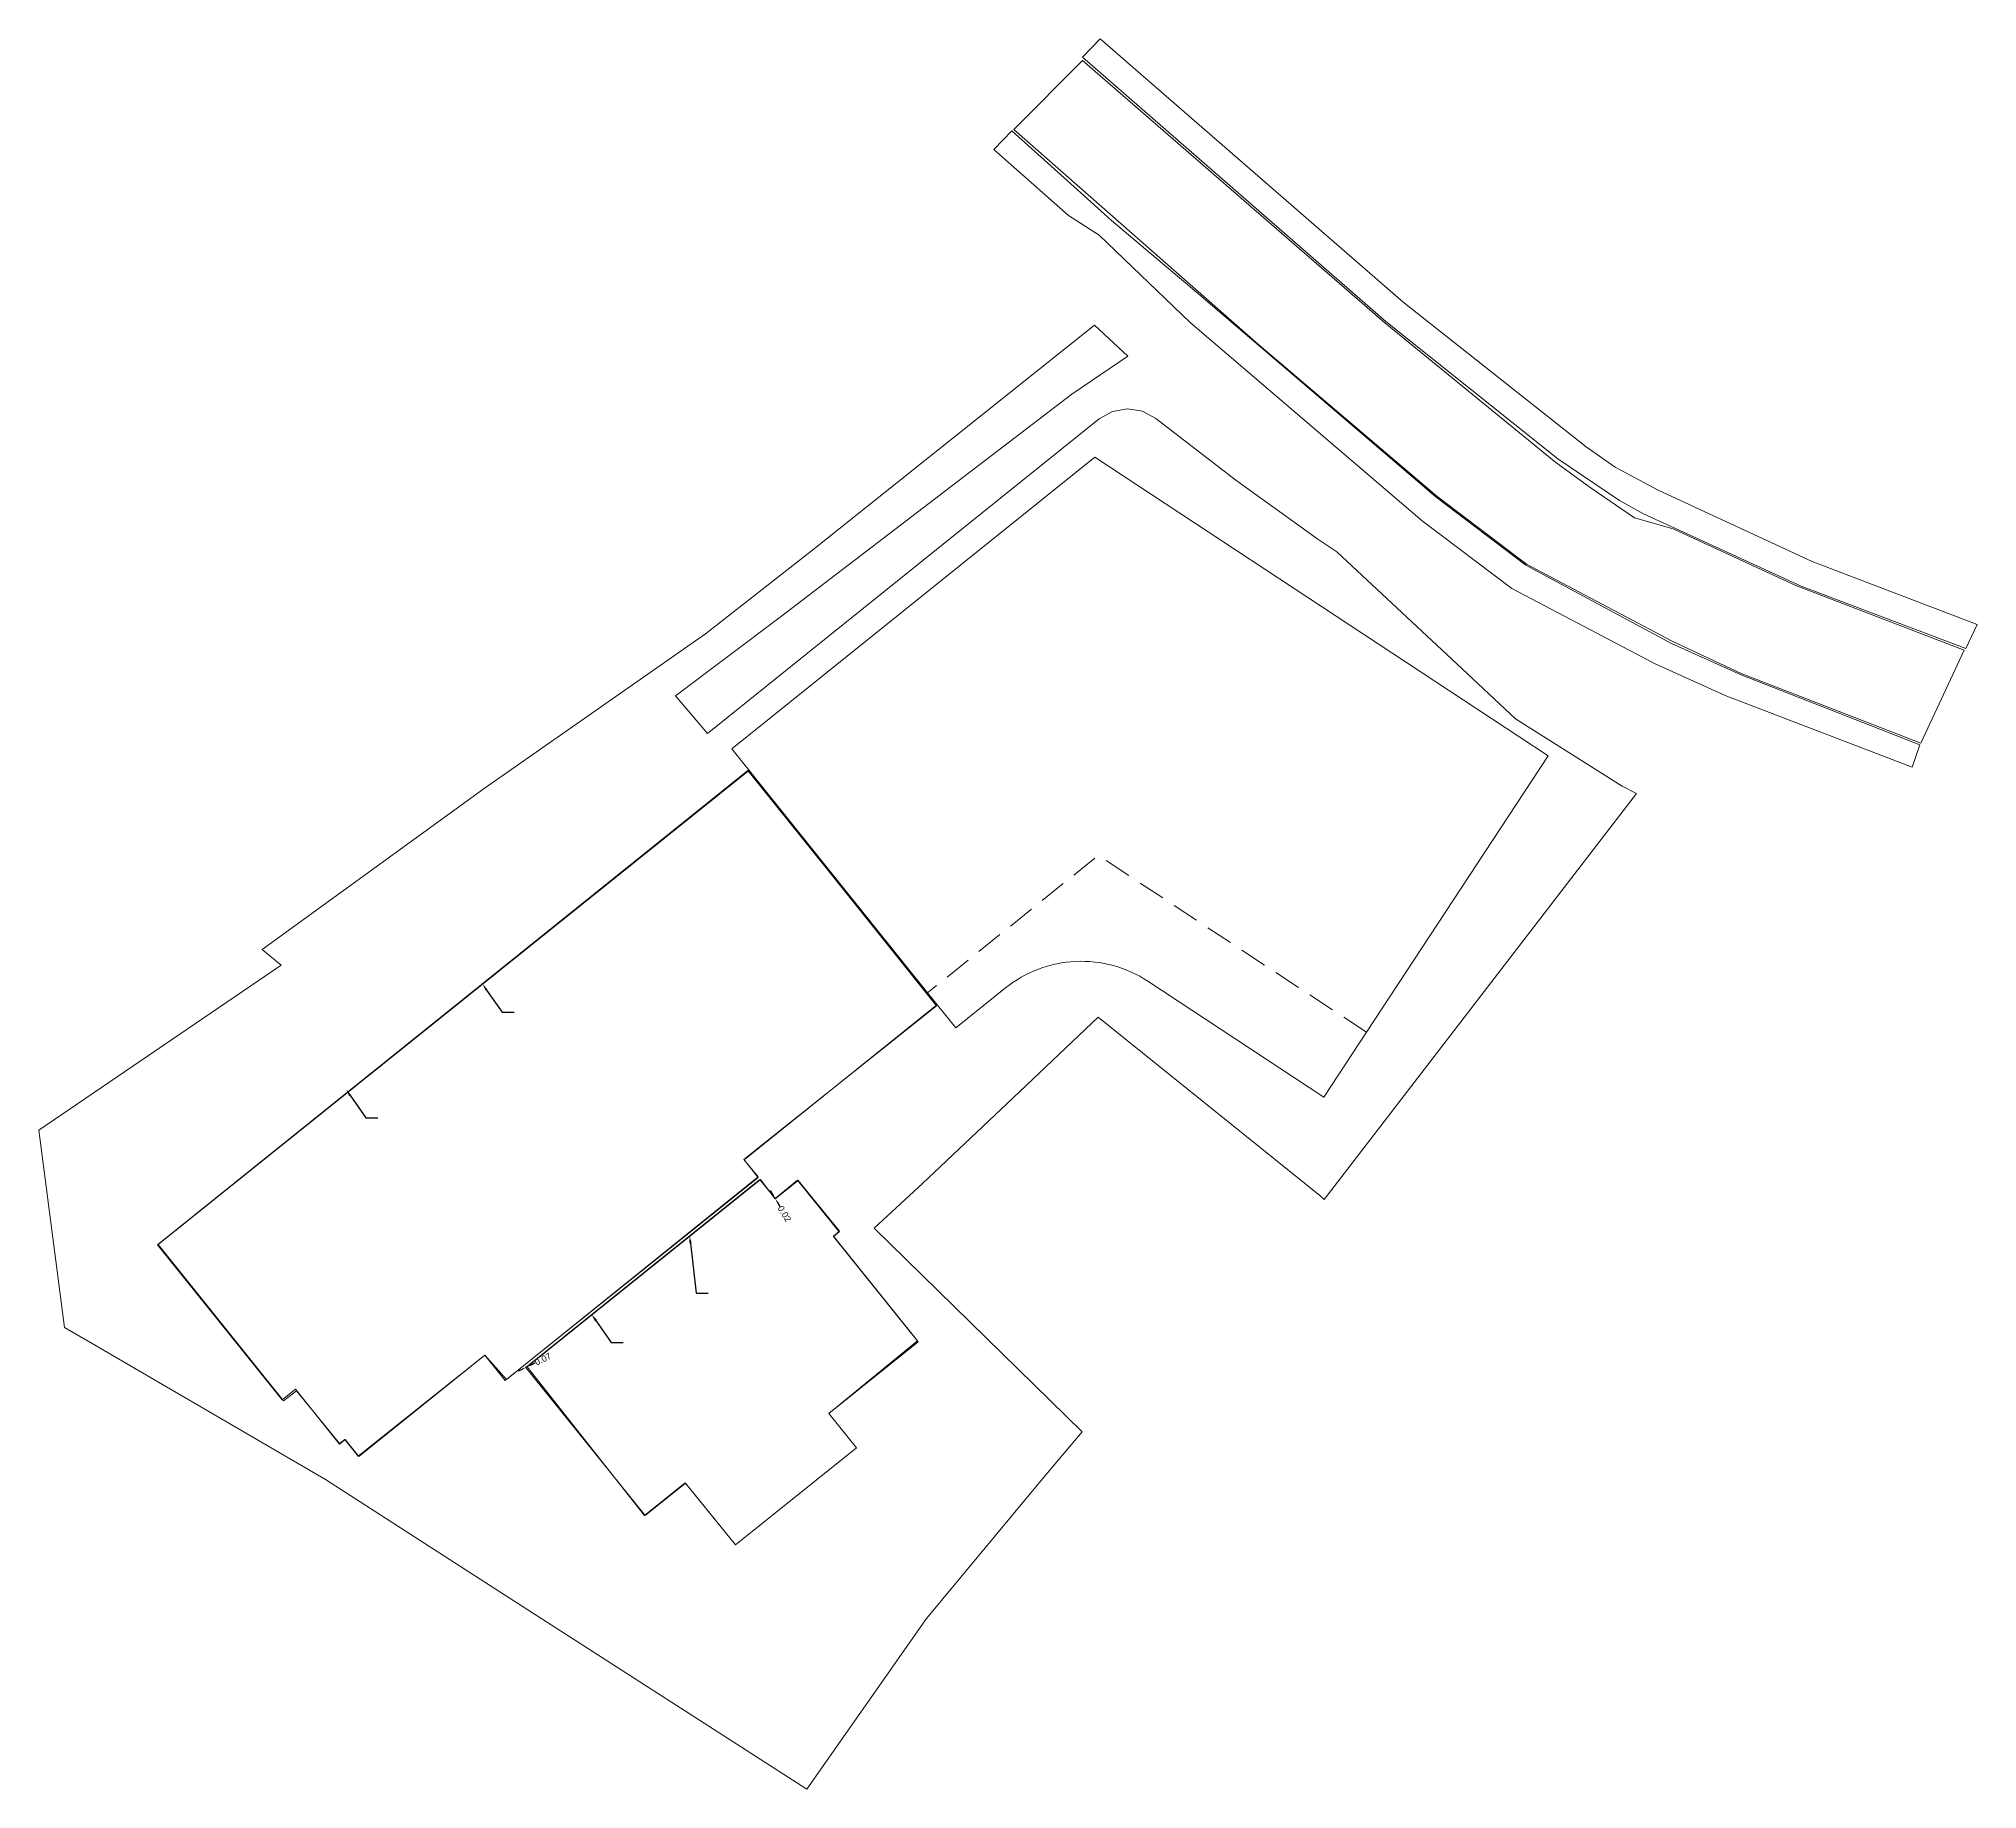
# Model space of a CAD drawing. Header units: metres. Extents: x 7511926 to 7512033, y 4692276 to 4692373.
import ezdxf
from ezdxf import colors
from ezdxf.entities.mleader import LeaderData, LeaderLine
from ezdxf.math import Vec2, Vec3

# ---------------------------------------------------------------- set-up
doc = ezdxf.new("R2010")
doc.units = ezdxf.units.M
doc.header["$PDMODE"] = 32
doc.header["$PDSIZE"] = 0.3
doc.linetypes.add('DASHED', pattern=[0.75, 0.5, -0.25])
for name, color, linetype, lineweight in [('Asfallt', 97, 'Continuous', 0), ('kati 13 ekzekutuar', 1, 'Continuous', 0), ('kati 13 projekt', 7, 'Continuous', 0), ('Themel pllaka o3 ferizaj', 30, 'Continuous', 0), ('trotuar', 155, 'Continuous', 0)]:
    doc.layers.add(name, color=color, linetype=linetype, lineweight=lineweight)
doc.layers.add('asfalt pikat', color=7, linetype='Continuous', lineweight=0, true_color=0x755cdb)
doc.layers.add('Parcela Baze', color=7, linetype='Continuous', lineweight=0, true_color=0x969696)
doc.styles.get("Standard").update_dxf_attribs({"font": 'arial.ttf'})
doc.dimstyles.get("Standard").update_dxf_attribs({"dimtxt": 0.18, "dimasz": 0.18, "dimexe": 0.18, "dimexo": 0.0625, "dimgap": 0.09, "dimtad": 0, "dimtih": 1, "dimtoh": 1, "dimdec": 4, "dimzin": 0, "dimdsep": 46, "dimtxsty": 'Standard', "dimcen": 0.09, "dimadec": 0, "dimazin": 0, "dimtfac": 1, "dimtdec": 4, "dimtofl": 0, "dimtmove": 0, "dimatfit": 3, "dimfxl": 1, "dimtolj": 1, "dimtzin": 0, "dimarcsym": 0})

# ---------------------------------------------------------------- blocks, each defined once
blk = doc.blocks.new('*D384')
at = {"layer": 'Defpoints', "color": 0, "transparency": 16777216}
for p in [(7511966.34, 4692308.65), (7511966.36, 4692308.63, 657.25), (7511966.36, 4692308.63)]:
    blk.add_point(p, dxfattribs=at)
at = {"layer": 'kati 13 ekzekutuar', "color": 0, "lineweight": -2, "transparency": 16777216}
for p, q in [((7511966.21, 4692308.87), (7511966.09, 4692309.08)), ((7511966.36, 4692308.66), (7511966.38, 4692308.67)), ((7511966.37, 4692308.64), (7511966.39, 4692308.66)), ((7511966.48, 4692308.42), (7511966.61, 4692308.2))]:
    blk.add_line(p, q, dxfattribs=at)
at = {"layer": 'kati 13 ekzekutuar', "color": 0, "transparency": 16777216}
for points in [[(7511966.25, 4692308.89), (7511966.18, 4692308.84), (7511966.34, 4692308.65)], [(7511966.52, 4692308.44), (7511966.45, 4692308.4), (7511966.36, 4692308.63)]]:
    blk.add_solid(points, dxfattribs=at)
at = {"layer": 'kati 13 ekzekutuar', "color": 0, "transparency": 16777216, "insert": (7511966.86, 4692307.8), "char_height": 0.35, "attachment_point": 5, "rotation": 301.1254}
blk.add_mtext('\\A1;0.02', dxfattribs=at)
blk = doc.blocks.new('*D400')
at = {"layer": 'Defpoints', "color": 0, "transparency": 16777216}
for p in [(7511952.56, 4692299.3), (7511952.62, 4692299.33, 657.09), (7511952.62, 4692299.33)]:
    blk.add_point(p, dxfattribs=at)
at = {"layer": 'kati 13 ekzekutuar', "color": 0, "lineweight": -2, "transparency": 16777216}
for p, q in [((7511952.85, 4692299.44), (7511953.07, 4692299.55)), ((7511952.34, 4692299.19), (7511952.11, 4692299.09)), ((7511952.55, 4692299.32), (7511952.54, 4692299.34)), ((7511952.62, 4692299.35), (7511952.6, 4692299.37))]:
    blk.add_line(p, q, dxfattribs=at)
at = {"layer": 'kati 13 ekzekutuar', "color": 0, "transparency": 16777216}
for points in [[(7511952.32, 4692299.23), (7511952.35, 4692299.16), (7511952.56, 4692299.3)], [(7511952.83, 4692299.48), (7511952.87, 4692299.41), (7511952.62, 4692299.33)]]:
    blk.add_solid(points, dxfattribs=at)
at = {"layer": 'kati 13 ekzekutuar', "color": 0, "transparency": 16777216, "insert": (7511953.5, 4692299.76), "char_height": 0.35, "attachment_point": 5, "rotation": 25.8136}
blk.add_mtext('\\A1;0.07', dxfattribs=at)

msp = doc.modelspace()

# ---------------------------------------------------------------- linework, layer by layer
at = {"layer": 'Asfallt'}
msp.add_polyline3d([(7512032.133, 4692338.989, 620.799), (7512022.821, 4692342.556, 620.734), (7512016.031, 4692345.7, 620.719), (7512013.894, 4692346.303, 620.685), (7512011.493, 4692347.938, 620.717), (7512009.538, 4692349.372, 620.639), (7512000.086, 4692357.084, 620.646), (7511983.357, 4692371.604, 620.635), (7511979.545, 4692367.785, 620.538), (7511993.109, 4692355.881, 620.486), (7512002.953, 4692347.506, 620.551), (7512007.926, 4692343.747, 620.612), (7512015.974, 4692339.477, 620.697), (7512019.795, 4692337.693, 620.722), (7512029.736, 4692333.842, 620.707), (7512032.133, 4692338.989, 620.799)], dxfattribs=at)
at = {"layer": 'kati 13 ekzekutuar', "linetype": 'Continuous', "elevation": 657.143}
msp.add_lwpolyline([(7511951.473, 4692298.629), (7511950.282, 4692299.979), (7511943.278, 4692294.39), (7511942.53, 4692295.311), (7511942.243, 4692295.091), (7511939.853, 4692298.01), (7511939.134, 4692297.461), (7511932.206, 4692306.098), (7511964.868, 4692332.302), (7511975.283, 4692319.299), (7511964.617, 4692310.803), (7511965.402, 4692309.847)], close=True, dxfattribs=at)
at = {"layer": 'kati 13 ekzekutuar', "elevation": 657.087, "flags": 128}
msp.add_lwpolyline([(7511952.623, 4692299.334), (7511965.531, 4692309.701), (7511966.355, 4692308.633), (7511967.613, 4692309.635), (7511969.909, 4692306.843), (7511969.583, 4692306.568), (7511974.221, 4692300.778), (7511969.324, 4692296.743), (7511970.849, 4692294.846), (7511964.149, 4692289.489), (7511961.376, 4692292.908), (7511959.111, 4692291.105)], close=True, dxfattribs=at)
at = {"layer": 'kati 13 projekt', "linetype": 'Continuous'}
for points in [[(7511943.309, 4692294.374), (7511950.287, 4692299.979), (7511951.414, 4692298.575), (7511965.409, 4692309.815), (7511964.626, 4692310.79), (7511975.269, 4692319.338), (7511964.843, 4692332.319), (7511932.175, 4692306.082), (7511939.063, 4692297.505), (7511939.803, 4692298.1), (7511942.245, 4692295.059), (7511942.557, 4692295.31)], [(7511952.56, 4692299.304), (7511959.148, 4692291.102), (7511961.393, 4692292.905), (7511964.148, 4692289.476), (7511970.845, 4692294.854), (7511969.319, 4692296.755), (7511974.254, 4692300.719), (7511969.569, 4692306.552), (7511969.881, 4692306.802), (7511967.591, 4692309.654), (7511966.344, 4692308.652), (7511965.503, 4692309.699)]]:
    msp.add_lwpolyline(points, close=True, dxfattribs=at)
at = {"layer": 'Parcela Baze', "flags": 128}
msp.add_lwpolyline([(7511971.825, 4692307.009), (7511983.334, 4692295.728), (7511981.327, 4692293.349), (7511974.713, 4692285.413), (7511968.092, 4692275.964), (7511951.116, 4692286.887), (7511941.458, 4692293.101), (7511928.331, 4692300.748), (7511927.019, 4692301.512), (7511925.6, 4692312.428), (7511939.02, 4692321.55), (7511937.962, 4692322.418), (7511950.248, 4692331.332), (7511962.497, 4692339.88), (7511968.34, 4692344.458), (7511984.021, 4692356.967), (7511985.853, 4692355.253), (7511982.769, 4692353.148), (7511966.627, 4692340.808), (7511960.838, 4692336.459), (7511962.597, 4692334.363), (7511984.28, 4692351.78), (7511985.015, 4692352.192), (7511985.84, 4692352.337), (7511986.67, 4692352.2), (7511987.41, 4692351.797), (7511991.838, 4692348.388), (7511996.378, 4692345.129), (7511997.43, 4692344.426), (7512004.361, 4692337.945), (7512007.31, 4692335.187), (7512013.22, 4692331.467), (7512014.001, 4692331.061), (7512007.601, 4692322.736), (7511996.728, 4692308.593), (7511996.478, 4692308.808), (7511984.225, 4692318.67), (7511979.511, 4692314.209), (7511974.509, 4692309.474), (7511971.825, 4692307.009)], dxfattribs=at)
at = {"layer": 'Themel pllaka o3 ferizaj', "flags": 128}
msp.add_lwpolyline([(7512009.128, 4692333.136), (7511999.067, 4692317.853), (7511996.7, 4692314.26), (7511986.973, 4692320.665, 0.1587437), (7511982.972, 4692321.761, 0.1586342), (7511979.093, 4692320.292), (7511976.341, 4692318.082), (7511974.776, 4692320.031), (7511963.942, 4692333.519), (7511984.035, 4692349.657)], format="xyb", close=True, dxfattribs=at)
at = {"layer": 'Themel pllaka o3 ferizaj', "linetype": 'DASHED', "ltscale": 3, "flags": 128}
msp.add_lwpolyline([(7511999.067, 4692317.853), (7511984.226, 4692327.621), (7511974.776, 4692320.031)], dxfattribs=at)
at = {"layer": 'trotuar'}
msp.add_polyline3d([(7512032.228, 4692339.072, 620.891), (7512023.121, 4692342.523, 620.854), (7512014.394, 4692346.525, 620.812), (7512013.075, 4692347.258, 620.804), (7512009.657, 4692349.561, 620.774), (7512000.141, 4692357.166, 620.72), (7511983.346, 4692371.786, 620.769), (7511984.329, 4692372.808, 620.789), (7512001.076, 4692358.261, 620.755), (7512011.217, 4692350.231, 620.873), (7512012.83, 4692349.111, 620.874), (7512015.201, 4692347.835, 620.873), (7512023.724, 4692343.88, 620.958), (7512032.862, 4692340.402, 620.979)], close=True, dxfattribs=at)
msp.add_polyline3d([(7512029.694, 4692333.746, 620.824), (7512029.266, 4692332.511, 620.859), (7512018.913, 4692336.479, 620.53), (7512015.043, 4692338.223, 620.586), (7512007.119, 4692342.389, 620.714), (7512002.147, 4692346.142, 620.702), (7511989.307, 4692357.115, 620.517), (7511984.282, 4692361.934, 620.43), (7511982.587, 4692363.023, 620.663), (7511978.442, 4692366.69, 620.705), (7511979.442, 4692367.719, 620.678), (7511983.424, 4692364.13, 620.637), (7511984.966, 4692362.746, 620.509), (7511989.669, 4692358.793, 620.577), (7512002.925, 4692347.45, 620.649), (7512007.882, 4692343.688, 620.67), (7512015.952, 4692339.36, 620.735), (7512019.798, 4692337.62, 620.748), (7512029.694, 4692333.746, 620.824)], dxfattribs=at)

# ---------------------------------------------------------------- dimensions: what is measured, and where the dimension line sits
at = {"layer": 'kati 13 ekzekutuar', "color": 5}
for p1, p2, picture, middle in [((7511966.344, 4692308.652), (7511966.355, 4692308.633, 657.25), '*D384', (7511966.859, 4692307.798)), ((7511952.56, 4692299.304), (7511952.623, 4692299.334, 657.087), '*D400', (7511953.503, 4692299.76))]:
    dim = msp.add_aligned_dim(p1=p1, p2=p2, distance=0, dimstyle='Standard', override={"dimscale": 0.25, "dimtxt": 1.4, "dimasz": 1, "dimtih": 0, "dimtoh": 0, "dimdec": 2, "dimcen": 0, "dimtdec": 2}, dxfattribs=at)
    dim.commit()
    dim.dimension.update_dxf_attribs({"geometry": picture, "text_midpoint": middle})

# ---------------------------------------------------------------- leaders
at = {"layer": 'asfalt pikat', "color": 1}
ml = msp.add_multileader_mtext('Standard', dxfattribs=at)
ml.set_content('', color=1)
ml.set_leader_properties()
ml.build(insert=Vec2(0, 0))
ml.multileader.update_dxf_attribs({"text_left_attachment_type": 6, "text_right_attachment_type": 6, "dogleg_length": 0.36, "arrow_head_size": 0.4})
ctx = ml.context
ctx.base_point, ctx.char_height, ctx.arrow_head_size, ctx.landing_gap_size, ctx.plane_origin = Vec3(7511951.599, 4692318.953, 648.408), 0.6, 0.4, 0.3, Vec3(7511950.154, 4692320.508, 648.408)
ctx.left_attachment, ctx.right_attachment = 6, 6
notes = []
notes.append((ctx, [(0, (1, 1, 0), (7511951.239, 4692318.953, 648.408), (1, 0), 0.36, [(0, [(7511950.154, 4692320.508, 648.408)], 0, [])])]))
ctx.mtext.insert, ctx.mtext.flow_direction = Vec3(7511951.899, 4692319.673, 648.408), 5
at = {"layer": 'asfalt pikat', "color": 0}
ml = msp.add_multileader_mtext('Standard', dxfattribs=at)
ml.set_content('', color=1)
ml.set_leader_properties()
ml.build(insert=Vec2(0, 0))
ml.multileader.update_dxf_attribs({"text_left_attachment_type": 6, "text_right_attachment_type": 6, "dogleg_length": 0.36, "arrow_head_size": 0.4})
ctx = ml.context
ctx.base_point, ctx.char_height, ctx.arrow_head_size, ctx.landing_gap_size, ctx.plane_origin = Vec3(7511944.058, 4692313.106), 0.6, 0.4, 0.3, Vec3(7511942.613, 4692314.66)
ctx.left_attachment, ctx.right_attachment = 6, 6
notes.append((ctx, [(0, (1, 1, 0), (7511943.698, 4692313.106), (1, 0), 0.36, [(0, [(7511942.613, 4692314.66)], 0, [])])]))
ctx.mtext.insert, ctx.mtext.flow_direction = Vec3(7511944.358, 4692313.826), 5
at = {"layer": 'asfalt pikat', "color": 1}
ml = msp.add_multileader_mtext('Standard', dxfattribs=at)
ml.set_content('', color=1)
ml.set_leader_properties()
ml.build(insert=Vec2(0, 0))
ml.multileader.update_dxf_attribs({"text_left_attachment_type": 6, "text_right_attachment_type": 6, "dogleg_length": 0.36, "arrow_head_size": 0.4})
ctx = ml.context
ctx.base_point, ctx.char_height, ctx.arrow_head_size, ctx.landing_gap_size, ctx.plane_origin = Vec3(7511962.336, 4692303.416, 648.408), 0.6, 0.4, 0.3, Vec3(7511961.617, 4692306.572, 648.408)
ctx.left_attachment, ctx.right_attachment = 6, 6
notes.append((ctx, [(0, (1, 1, 0), (7511961.976, 4692303.416, 648.408), (1, 0), 0.36, [(0, [(7511961.617, 4692306.572, 648.408)], 0, [])])]))
ctx.mtext.insert, ctx.mtext.flow_direction = Vec3(7511962.636, 4692304.136, 648.408), 5
at = {"layer": 'asfalt pikat', "color": 0}
ml = msp.add_multileader_mtext('Standard', dxfattribs=at)
ml.set_content('', color=1)
ml.set_leader_properties()
ml.build(insert=Vec2(0, 0))
ml.multileader.update_dxf_attribs({"text_left_attachment_type": 6, "text_right_attachment_type": 6, "dogleg_length": 0.36, "arrow_head_size": 0.4})
ctx = ml.context
ctx.base_point, ctx.char_height, ctx.arrow_head_size, ctx.landing_gap_size, ctx.plane_origin = Vec3(7511957.642, 4692300.67), 0.6, 0.4, 0.3, Vec3(7511956.197, 4692302.224)
ctx.left_attachment, ctx.right_attachment = 6, 6
notes.append((ctx, [(0, (1, 1, 0), (7511957.282, 4692300.67), (1, 0), 0.36, [(0, [(7511956.197, 4692302.224)], 0, [])])]))
ctx.mtext.insert, ctx.mtext.flow_direction = Vec3(7511957.942, 4692301.39), 5
for ctx, leaders in notes:
    for number, flags, end, landing, length, lines in leaders:
        leader = LeaderData()
        leader.index, (leader.has_last_leader_line, leader.has_dogleg_vector, leader.attachment_direction) = number, flags
        leader.last_leader_point, leader.dogleg_vector, leader.dogleg_length = Vec3(end), Vec3(landing), length
        for number, points, colour, breaks in lines:
            line = LeaderLine()
            line.index, line.vertices, line.color, line.breaks = number, Vec3.list(points), colors.encode_raw_color(colour), breaks
            leader.lines.append(line)
        ctx.leaders.append(leader)

doc.saveas('drawing.dxf')
